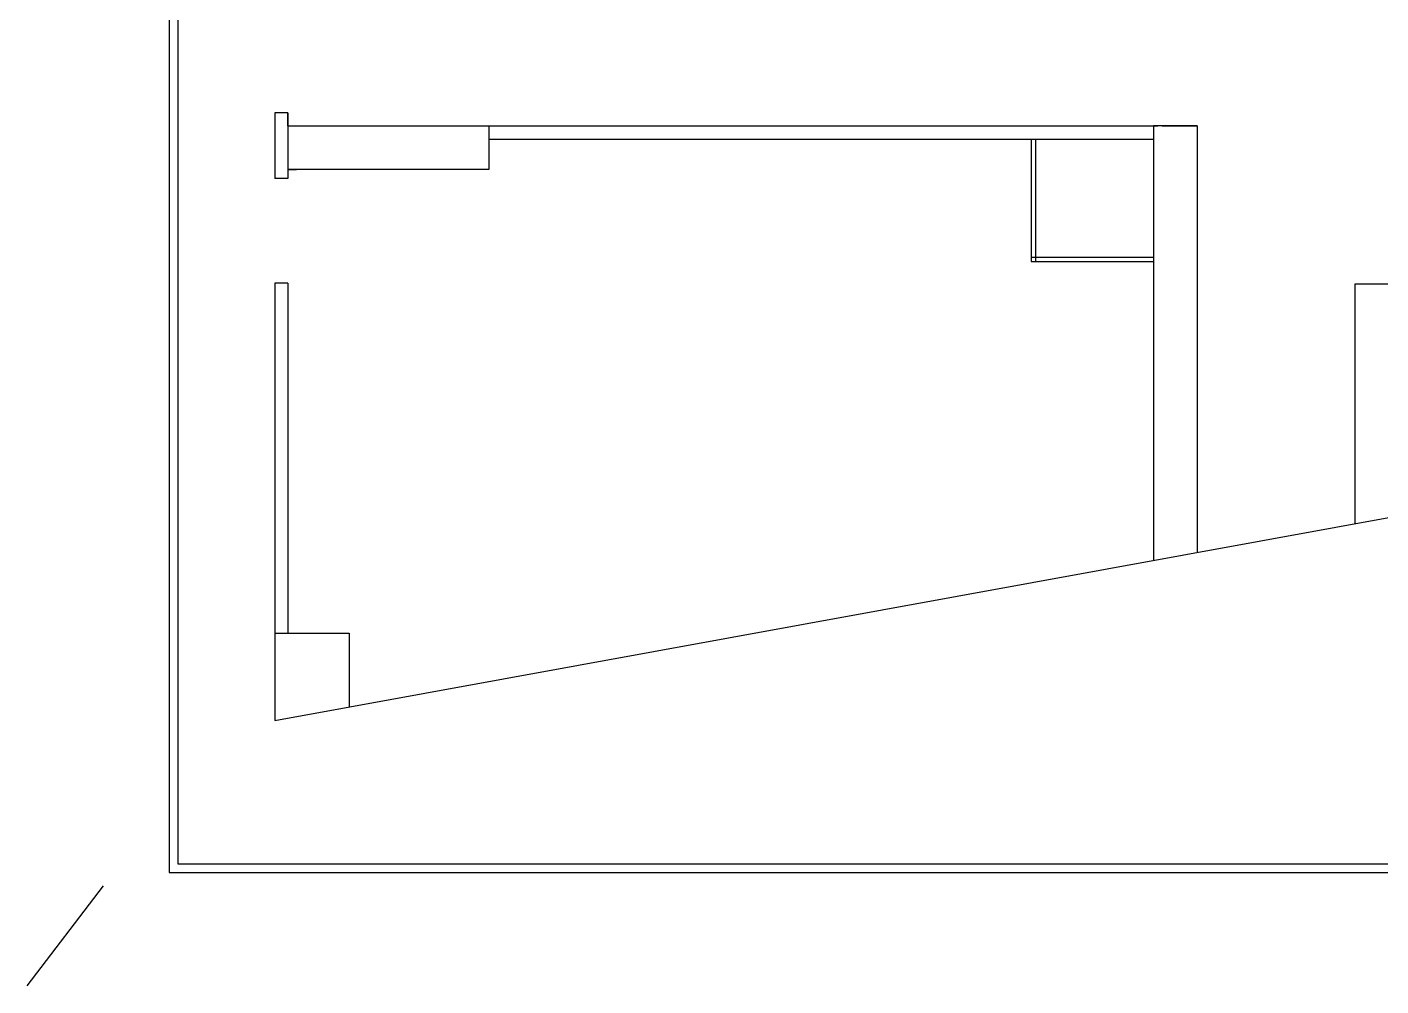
# Model space of a CAD drawing. Header units: millimetres. Extents: x -10501 to -7356, y 9378 to 11707.
# Drawn here: x -10501 to -8953, y 9378 to 10474 of the extents above; entities that cross this region are included whole.
import ezdxf

# ---------------------------------------------------------------- set-up
doc = ezdxf.new("R2010")
doc.units = ezdxf.units.MM
doc.header["$MEASUREMENT"] = 0

msp = doc.modelspace()

# ---------------------------------------------------------------- linework, layer by layer
at = {"color": 0, "ltscale": 5}
for p, q in [((-10203.03, 10376.29), (-10218.03, 10376.29)), ((-10218.03, 10376.29), (-10218.03, 10301.29)), ((-10218.03, 10376.29), (-10218.03, 10301.29)), ((-10203.03, 10361.29), (-10203.03, 10376.29)), ((-10203.03, 10376.29), (-10203.03, 10301.29)), ((-10203.03, 10376.29), (-10203.03, 10361.29)), ((-10203.03, 10361.29), (-9973.03, 10361.29)), ((-10203.03, 10361.29), (-9973.03, 10361.29)), ((-9973.03, 10361.29), (-9973.03, 10311.29)), ((-9973.03, 10361.29), (-9208.03, 10361.29)), ((-9203.03, 10361.29), (-9213.03, 10361.29)), ((-9163.03, 10361.29), (-9213.03, 10361.29)), ((-9213.03, 10361.29), (-9213.03, 9864.37)), ((-9203.03, 10361.29), (-9163.03, 10361.29)), ((-9163.03, 10361.29), (-9163.03, 9887.71)), ((-9163.03, 10361.29), (-9163.03, 9873.48)), ((-9973.03, 10346.29), (-9213.03, 10346.29)), ((-9353.03, 10346.29), (-9353.03, 10206.29)), ((-9348.03, 10346.29), (-9348.03, 10206.29)), ((-9163.03, 10346.29), (-9163.03, 10200.06)), ((-9973.03, 10311.29), (-10203.03, 10311.29)), ((-10203.03, 10311.29), (-10203.03, 10301.29)), ((-10203.03, 10311.29), (-10193.03, 10311.29)), ((-10203.03, 10301.29), (-10218.03, 10301.29)), ((-9353.03, 10211.29), (-9213.03, 10211.29)), ((-9353.03, 10206.29), (-9213.03, 10206.29)), ((-10203.03, 10181.29), (-10218.03, 10181.29)), ((-10218.03, 10181.29), (-10218.03, 9681.29)), ((-10218.03, 10181.29), (-10218.03, 9681.29)), ((-10203.03, 10181.29), (-10203.03, 9781.29)), ((-10203.03, 10181.29), (-10203.03, 9781.29)), ((-8983.03, 10180.19), (-8983.03, 9906.27)), ((-8193.03, 10180.19), (-8983.03, 10180.19)), ((-10218.03, 9681.29), (-8143.03, 10059.29)), ((-10218.03, 9781.29), (-10133.03, 9781.29)), ((-10218.03, 9781.29), (-10218.03, 9711.29)), ((-10133.03, 9781.29), (-10133.03, 9696.78))]:
    msp.add_line(p, q, dxfattribs=at)
msp.add_line((-10501.2, 9377.83), (-10413.63, 9492.4))
for points in [[(-10338.63, 9507.4), (-7458.63, 9507.4), (-7458.63, 11577.4), (-10338.63, 11577.4)], [(-10328.63, 9517.4), (-7468.63, 9517.4), (-7468.63, 11567.4), (-10328.63, 11567.4)]]:
    msp.add_lwpolyline(points, close=True)

doc.saveas('drawing.dxf')
